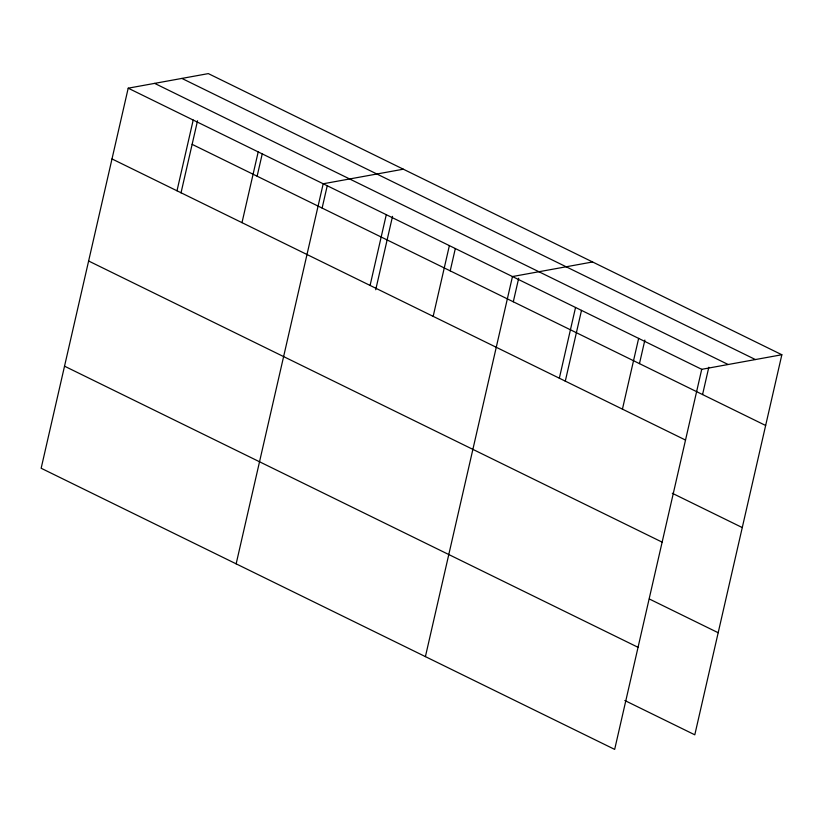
<?xml version="1.0" encoding="UTF-8"?>
<svg xmlns="http://www.w3.org/2000/svg" width="823" height="823" viewBox="0 0 823 823"><rect width="100%" height="100%" fill="white"/><g stroke="black" fill="none" stroke-linecap="round" stroke-linejoin="round"><path stroke-width="1.23" d="M781.85 354.744L208.332 73.607L128.203 88.184L41.15 468.256L614.668 749.393L701.721 369.321L781.85 354.744L694.797 734.816L624.832 700.517M176.996 190.792L193.199 120.045M181.009 192.901L197.53 120.775M241.993 222.652L258.196 151.916M257.126 176.215L262.239 153.88M236.15 563.848L323.192 183.776L403.321 169.199M322.122 208.075L327.235 185.741M370.083 285.437L386.285 214.7M375.72 289.737L392.52 216.356M433.165 316.361L449.368 245.624M450.212 270.86L455.325 248.525M425.409 656.62L512.462 276.549L592.591 261.971M513.295 301.784L518.696 278.205M559.342 378.21L575.544 307.473M565.267 381.265L581.501 310.374M622.435 409.134L638.638 338.397M639.471 363.632L644.872 340.053M702.564 394.556L708.809 367.253M181.883 78.422L755.411 359.548M154.642 83.38L728.16 364.507M128.203 88.184L701.721 369.321M192.129 144.354L765.647 425.481M112 158.932L685.518 440.058M672.298 493.265L742.264 527.564M88.617 261.004L662.134 542.141M649.357 599L718.181 632.733M64.533 366.184L638.051 647.31"/></g></svg>
